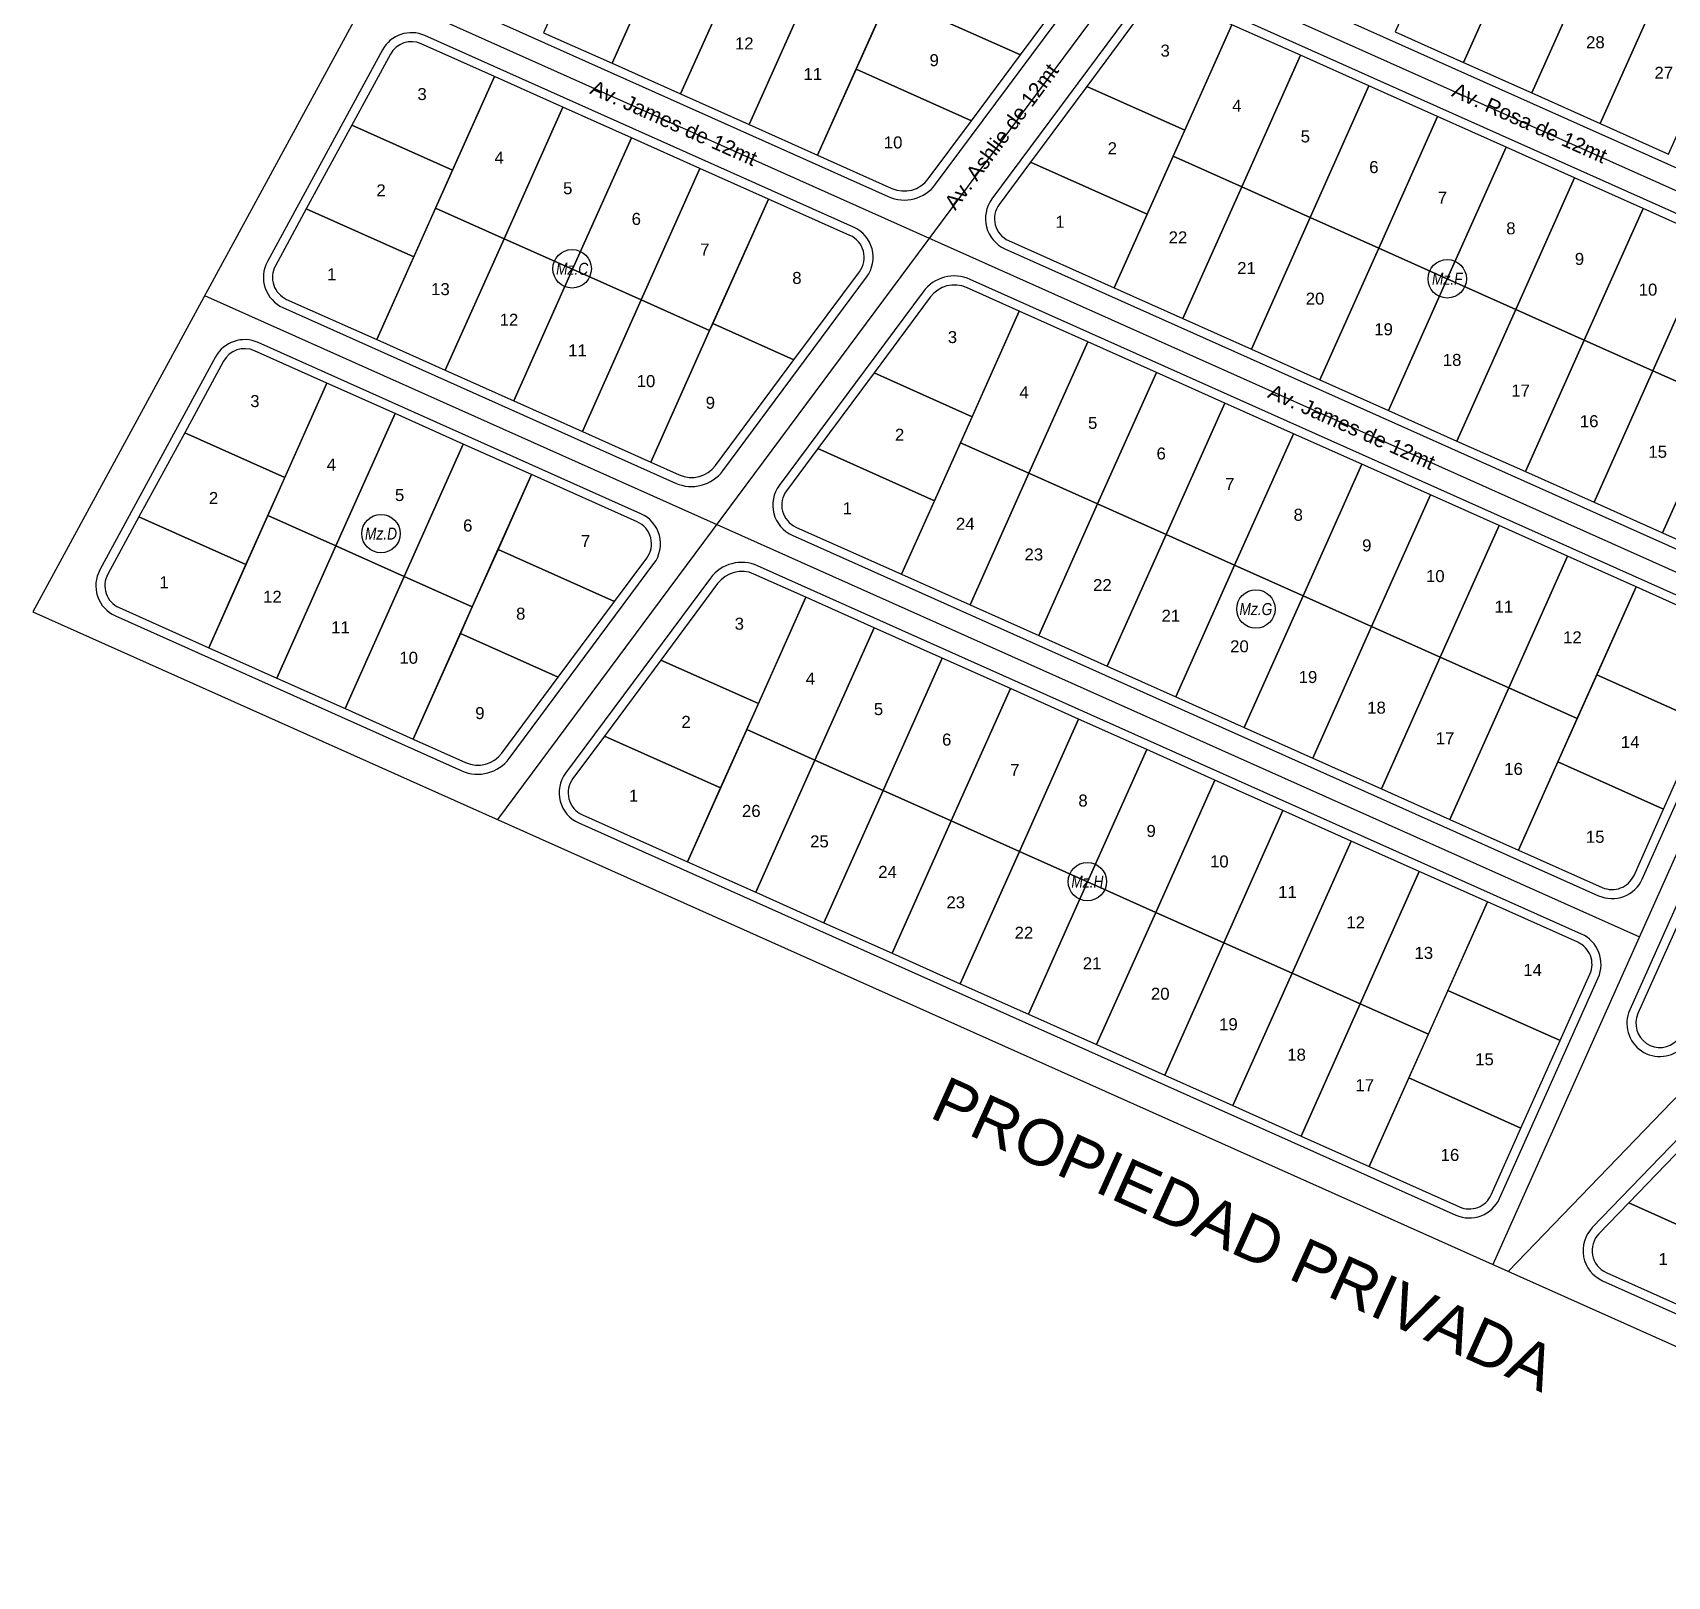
# Model space of a CAD drawing. Header units: millimetres. Extents: x 582359 to 582847, y 8181916 to 8182320.
# Drawn here: x 582358.9 to 582631.1, y 8181916.5 to 8182173.5 of the extents above; entities that cross this region are included whole.
import ezdxf
from ezdxf.enums import TextEntityAlignment as Align

# ---------------------------------------------------------------- set-up
doc = ezdxf.new("R2010")
doc.units = ezdxf.units.MM
for name, color, linetype in [('0 EJES DE CALLES', 153, 'Continuous'), ('Lote B 10', 40, 'Continuous'), ('Lote B 11', 40, 'Continuous'), ('Lote B 12', 40, 'Continuous'), ('Lote B 13', 40, 'Continuous'), ('Lote B 14', 40, 'Continuous'), ('Lote B 8', 40, 'Continuous'), ('Lote B 9', 40, 'Continuous'), ('Lote C 1', 40, 'Continuous'), ('Lote C 10', 40, 'Continuous'), ('Lote C 11', 40, 'Continuous'), ('Lote C 12', 40, 'Continuous'), ('Lote C 13', 40, 'Continuous'), ('Lote C 2', 40, 'Continuous'), ('Lote C 3', 40, 'Continuous'), ('Lote C 4', 40, 'Continuous'), ('Lote C 5', 40, 'Continuous'), ('Lote C 6', 40, 'Continuous'), ('Lote C 7', 40, 'Continuous'), ('Lote C 8', 40, 'Continuous'), ('Lote C 9', 40, 'Continuous'), ('Lote D 1', 40, 'Continuous'), ('Lote D 10', 40, 'Continuous'), ('Lote D 11', 40, 'Continuous'), ('Lote D 12', 40, 'Continuous'), ('Lote D 2', 40, 'Continuous'), ('Lote D 3', 40, 'Continuous'), ('Lote D 4', 40, 'Continuous'), ('Lote D 5', 40, 'Continuous'), ('Lote D 6', 40, 'Continuous'), ('Lote D 7', 40, 'Continuous'), ('Lote D 8', 40, 'Continuous'), ('Lote D 9', 40, 'Continuous'), ('Lote E 27', 40, 'Continuous'), ('Lote E 28', 40, 'Continuous'), ('Lote E 29', 40, 'Continuous'), ('Lote E 30', 40, 'Continuous'), ('Lote F 1', 40, 'Continuous'), ('Lote F 10', 40, 'Continuous'), ('Lote F 11', 40, 'Continuous'), ('Lote F 14', 40, 'Continuous'), ('Lote F 15', 40, 'Continuous'), ('Lote F 16', 40, 'Continuous'), ('Lote F 17', 40, 'Continuous'), ('Lote F 18', 40, 'Continuous'), ('Lote F 19', 40, 'Continuous'), ('Lote F 2', 40, 'Continuous'), ('Lote F 20', 40, 'Continuous'), ('Lote F 21', 40, 'Continuous'), ('Lote F 22', 40, 'Continuous'), ('Lote F 3', 40, 'Continuous'), ('Lote F 4', 40, 'Continuous'), ('Lote F 5', 40, 'Continuous'), ('Lote F 6', 40, 'Continuous'), ('Lote F 7', 40, 'Continuous'), ('Lote F 8', 40, 'Continuous'), ('Lote F 9', 40, 'Continuous'), ('Lote G 1', 40, 'Continuous'), ('Lote G 10', 40, 'Continuous'), ('Lote G 11', 40, 'Continuous'), ('Lote G 12', 40, 'Continuous'), ('Lote G 13', 40, 'Continuous'), ('Lote G 14', 40, 'Continuous'), ('Lote G 15', 40, 'Continuous'), ('Lote G 16', 40, 'Continuous'), ('Lote G 17', 40, 'Continuous'), ('Lote G 18', 40, 'Continuous'), ('Lote G 19', 40, 'Continuous'), ('Lote G 2', 40, 'Continuous'), ('Lote G 20', 40, 'Continuous'), ('Lote G 21', 40, 'Continuous'), ('Lote G 22', 40, 'Continuous'), ('Lote G 23', 40, 'Continuous'), ('Lote G 24', 40, 'Continuous'), ('Lote G 3', 40, 'Continuous'), ('Lote G 4', 40, 'Continuous'), ('Lote G 5', 40, 'Continuous'), ('Lote G 6', 40, 'Continuous'), ('Lote G 7', 40, 'Continuous'), ('Lote G 8', 40, 'Continuous'), ('Lote G 9', 40, 'Continuous'), ('Lote H 1', 40, 'Continuous'), ('Lote H 10', 40, 'Continuous'), ('Lote H 11', 40, 'Continuous'), ('Lote H 12', 40, 'Continuous'), ('Lote H 13', 40, 'Continuous'), ('Lote H 14', 40, 'Continuous'), ('Lote H 15', 40, 'Continuous'), ('Lote H 16', 40, 'Continuous'), ('Lote H 17', 40, 'Continuous'), ('Lote H 18', 40, 'Continuous'), ('Lote H 19', 40, 'Continuous'), ('Lote H 2', 40, 'Continuous'), ('Lote H 20', 40, 'Continuous'), ('Lote H 21', 40, 'Continuous'), ('Lote H 22', 40, 'Continuous'), ('Lote H 23', 40, 'Continuous'), ('Lote H 24', 40, 'Continuous'), ('Lote H 25', 40, 'Continuous'), ('Lote H 26', 40, 'Continuous'), ('Lote H 3', 40, 'Continuous'), ('Lote H 4', 40, 'Continuous'), ('Lote H 5', 40, 'Continuous'), ('Lote H 6', 40, 'Continuous'), ('Lote H 7', 40, 'Continuous'), ('Lote H 8', 40, 'Continuous'), ('Lote H 9', 40, 'Continuous'), ('Lote K 1', 40, 'Continuous'), ('Lote K 2', 40, 'Continuous'), ('Lote N 1', 40, 'Continuous'), ('Mz.B', 131, 'Continuous'), ('Mz.C', 131, 'Continuous'), ('Mz.D', 131, 'Continuous'), ('Mz.E', 131, 'Continuous'), ('Mz.F', 131, 'Continuous'), ('Mz.G', 131, 'Continuous'), ('Mz.H', 131, 'Continuous'), ('Mz.K', 131, 'Continuous'), ('Mz.N', 131, 'Continuous')]:
    doc.layers.add(name, color=color, linetype=linetype)
doc.layers.add('colindantes', color=80, linetype='Continuous', lineweight=30)
doc.styles.add('ARIAL', font='arial.ttf')
doc.styles.add('Manzanos', font='ARIALNBI.TTF')
doc.styles.add('Tabla', font='arial.ttf')

msp = doc.modelspace()

# ---------------------------------------------------------------- linework, layer by layer
for centre in [(582448.74, 8182134.21, 4250.83), (582594.46, 8182132.54, 4250.83), (582416.91, 8182090.11, 4250.83), (582562.6, 8182077.55, 4250.83), (582534.54, 8182032.16, 4250.83)]:
    msp.add_circle(centre, 3.2)
at = {"layer": '0 EJES DE CALLES', "elevation": 4250.83}
msp.add_lwpolyline([(582669.63, 8182217.28), (582561.44, 8182286.63), (582491.08, 8182320.3), (582358.91, 8182077.09), (582718.18, 8181916.48), (582781.73, 8182025.22), (582829.7, 8182095.17)], close=True, dxfattribs=at)
for points in [[(582579.13, 8182234.85), (582436.31, 8182042.49)], [(582443.09, 8182231.98), (582810.79, 8182067.6)], [(582415.31, 8182180.87), (582650.13, 8182075.89)], [(582771.12, 8182139.86), (582604.63, 8181967.24)], [(582387.53, 8182129.75), (582626.46, 8182022.94)], [(582673.8, 8182128.84), (582602.07, 8181968.38)]]:
    msp.add_lwpolyline(points, dxfattribs=at)
at = {"layer": 'Lote B 10', "elevation": 4250.83}
msp.add_lwpolyline([(582515.24, 8182158.87), (582496.04, 8182167.46), (582489.62, 8182153.12), (582501.99, 8182147.59, 0.351647), (582508.05, 8182149.18)], format="xyb", close=True, dxfattribs=at)
at = {"layer": 'Lote B 11', "elevation": 4250.83}
msp.add_lwpolyline([(582499.42, 8182175.03), (582488.01, 8182180.13), (582478.21, 8182158.22), (582489.62, 8182153.12)], close=True, dxfattribs=at)
at = {"layer": 'Lote B 12', "elevation": 4250.83}
msp.add_lwpolyline([(582488.01, 8182180.13), (582476.6, 8182185.23), (582466.8, 8182163.32), (582478.21, 8182158.22)], close=True, dxfattribs=at)
at = {"layer": 'Lote B 13', "elevation": 4250.83}
msp.add_lwpolyline([(582476.6, 8182185.23), (582465.19, 8182190.34), (582455.39, 8182168.43), (582466.8, 8182163.32)], close=True, dxfattribs=at)
at = {"layer": 'Lote B 14', "elevation": 4250.83}
msp.add_lwpolyline([(582465.19, 8182190.34), (582453.77, 8182195.44), (582443.98, 8182173.53), (582455.39, 8182168.43)], close=True, dxfattribs=at)
at = {"layer": 'Lote B 8', "elevation": 4250.83}
msp.add_lwpolyline([(582531.99, 8182181.43, 0.479676), (582530.41, 8182187.47), (582509.21, 8182196.94), (582501.47, 8182179.62), (582523.38, 8182169.83)], format="xyb", close=True, dxfattribs=at)
at = {"layer": 'Lote B 9', "elevation": 4250.83}
msp.add_lwpolyline([(582523.38, 8182169.83), (582501.47, 8182179.62), (582496.04, 8182167.46), (582515.24, 8182158.87)], close=True, dxfattribs=at)
at = {"layer": 'Lote C 1', "elevation": 4250.83}
msp.add_lwpolyline([(582422.36, 8182136.18), (582404.47, 8182144.17), (582399.32, 8182134.68, 0.437071), (582401.2, 8182129.12), (582416.2, 8182122.41)], format="xyb", close=True, dxfattribs=at)
at = {"layer": 'Lote C 10', "elevation": 4250.83}
msp.add_lwpolyline([(582471.64, 8182123.92), (582460.23, 8182129.02), (582450.44, 8182107.11), (582461.85, 8182102.01)], close=True, dxfattribs=at)
at = {"layer": 'Lote C 11', "elevation": 4250.83}
msp.add_lwpolyline([(582460.23, 8182129.02), (582448.82, 8182134.12), (582439.03, 8182112.21), (582450.44, 8182107.11)], close=True, dxfattribs=at)
at = {"layer": 'Lote C 12', "elevation": 4250.83}
msp.add_lwpolyline([(582448.82, 8182134.12), (582437.41, 8182139.22), (582427.61, 8182117.31), (582439.03, 8182112.21)], close=True, dxfattribs=at)
at = {"layer": 'Lote C 13', "elevation": 4250.83}
msp.add_lwpolyline([(582437.41, 8182139.22), (582426, 8182144.32), (582416.2, 8182122.41), (582427.61, 8182117.31)], close=True, dxfattribs=at)
at = {"layer": 'Lote C 2', "elevation": 4250.83}
msp.add_lwpolyline([(582428.81, 8182150.61), (582412.05, 8182158.11), (582404.47, 8182144.17), (582422.36, 8182136.18)], close=True, dxfattribs=at)
at = {"layer": 'Lote C 3', "elevation": 4250.83}
msp.add_lwpolyline([(582435.79, 8182166.23), (582423.62, 8182171.68, 0.391728), (582418.47, 8182169.93), (582412.05, 8182158.11), (582428.81, 8182150.61)], format="xyb", close=True, dxfattribs=at)
at = {"layer": 'Lote C 4', "elevation": 4250.83}
msp.add_lwpolyline([(582447.2, 8182161.13), (582435.79, 8182166.23), (582426, 8182144.32), (582437.41, 8182139.22)], close=True, dxfattribs=at)
at = {"layer": 'Lote C 5', "elevation": 4250.83}
msp.add_lwpolyline([(582458.62, 8182156.03), (582447.2, 8182161.13), (582437.41, 8182139.22), (582448.82, 8182134.12)], close=True, dxfattribs=at)
at = {"layer": 'Lote C 6', "elevation": 4250.83}
msp.add_lwpolyline([(582470.03, 8182150.93), (582458.62, 8182156.03), (582448.82, 8182134.12), (582460.23, 8182129.02)], close=True, dxfattribs=at)
at = {"layer": 'Lote C 7', "elevation": 4250.83}
msp.add_lwpolyline([(582481.44, 8182145.83), (582470.03, 8182150.93), (582460.23, 8182129.02), (582471.64, 8182123.92)], close=True, dxfattribs=at)
at = {"layer": 'Lote C 8', "elevation": 4250.83}
msp.add_lwpolyline([(582496.58, 8182133.73, 0.479676), (582495, 8182139.77), (582481.44, 8182145.83), (582472.16, 8182125.08), (582485.67, 8182119.04)], format="xyb", close=True, dxfattribs=at)
at = {"layer": 'Lote C 9', "elevation": 4250.83}
msp.add_lwpolyline([(582485.67, 8182119.04), (582472.16, 8182125.08), (582471.64, 8182123.92), (582461.85, 8182102.01), (582466.58, 8182099.89, 0.351647), (582472.63, 8182101.48)], format="xyb", close=True, dxfattribs=at)
at = {"layer": 'Lote D 1', "elevation": 4250.83}
msp.add_lwpolyline([(582394.4, 8182084.94), (582376.61, 8182092.89), (582371.41, 8182083.34, 0.437067), (582373.3, 8182077.78), (582388.22, 8182071.11)], format="xyb", close=True, dxfattribs=at)
at = {"layer": 'Lote D 10', "elevation": 4250.83}
msp.add_lwpolyline([(582432.12, 8182077.91), (582420.76, 8182082.99), (582410.92, 8182060.96), (582422.27, 8182055.89)], close=True, dxfattribs=at)
at = {"layer": 'Lote D 11', "elevation": 4250.83}
msp.add_lwpolyline([(582420.76, 8182082.99), (582409.41, 8182088.06), (582399.57, 8182066.03), (582410.92, 8182060.96)], close=True, dxfattribs=at)
at = {"layer": 'Lote D 12', "elevation": 4250.83}
msp.add_lwpolyline([(582409.41, 8182088.06), (582398.06, 8182093.14), (582388.22, 8182071.11), (582399.57, 8182066.03)], close=True, dxfattribs=at)
at = {"layer": 'Lote D 2', "elevation": 4250.83}
msp.add_lwpolyline([(582400.89, 8182099.45), (582384.22, 8182106.9), (582376.61, 8182092.89), (582394.4, 8182084.94)], close=True, dxfattribs=at)
at = {"layer": 'Lote D 3', "elevation": 4250.83}
msp.add_lwpolyline([(582407.91, 8182115.17), (582395.84, 8182120.56, 0.391728), (582390.7, 8182118.82), (582384.22, 8182106.9), (582400.89, 8182099.45)], format="xyb", close=True, dxfattribs=at)
at = {"layer": 'Lote D 4', "elevation": 4250.83}
msp.add_lwpolyline([(582419.26, 8182110.09), (582407.91, 8182115.17), (582398.06, 8182093.14), (582409.41, 8182088.06)], close=True, dxfattribs=at)
at = {"layer": 'Lote D 5', "elevation": 4250.83}
msp.add_lwpolyline([(582430.61, 8182105.02), (582419.26, 8182110.09), (582409.41, 8182088.06), (582420.76, 8182082.99)], close=True, dxfattribs=at)
at = {"layer": 'Lote D 6', "elevation": 4250.83}
msp.add_lwpolyline([(582441.96, 8182099.94), (582430.61, 8182105.02), (582420.76, 8182082.99), (582432.12, 8182077.91)], close=True, dxfattribs=at)
at = {"layer": 'Lote D 7', "elevation": 4250.83}
msp.add_lwpolyline([(582459.58, 8182092.07), (582441.96, 8182099.94), (582436.4, 8182087.49), (582455.81, 8182078.81), (582461.16, 8182086.03, 0.479676)], format="xyb", close=True, dxfattribs=at)
at = {"layer": 'Lote D 8', "elevation": 4250.83}
msp.add_lwpolyline([(582455.81, 8182078.81), (582436.4, 8182087.49), (582432.12, 8182077.91), (582430.14, 8182073.49), (582446.44, 8182066.2)], close=True, dxfattribs=at)
at = {"layer": 'Lote D 9', "elevation": 4250.83}
msp.add_lwpolyline([(582446.44, 8182066.2), (582430.14, 8182073.49), (582422.27, 8182055.89), (582431, 8182051.98, 0.351647), (582437.06, 8182053.56)], format="xyb", close=True, dxfattribs=at)
at = {"layer": 'Lote E 27', "elevation": 4250.83}
msp.add_lwpolyline([(582641.11, 8182175.3), (582629.73, 8182180.39), (582619.91, 8182158.41), (582631.28, 8182153.32)], close=True, dxfattribs=at)
at = {"layer": 'Lote E 28', "elevation": 4250.83}
msp.add_lwpolyline([(582629.73, 8182180.39), (582618.35, 8182185.47), (582608.53, 8182163.5), (582619.91, 8182158.41)], close=True, dxfattribs=at)
at = {"layer": 'Lote E 29', "elevation": 4250.83}
msp.add_lwpolyline([(582618.35, 8182185.47), (582606.98, 8182190.56), (582597.15, 8182168.58), (582608.53, 8182163.5)], close=True, dxfattribs=at)
at = {"layer": 'Lote E 30', "elevation": 4250.83}
msp.add_lwpolyline([(582606.98, 8182190.56), (582595.6, 8182195.64), (582585.77, 8182173.67), (582597.15, 8182168.58)], close=True, dxfattribs=at)
at = {"layer": 'Lote F 1', "elevation": 4250.83}
msp.add_lwpolyline([(582525.07, 8182151.98), (582519.85, 8182144.94, 0.479676), (582521.43, 8182138.9), (582539.02, 8182131.04), (582544.5, 8182143.29)], format="xyb", close=True, dxfattribs=at)
at = {"layer": 'Lote F 10', "elevation": 4250.83}
msp.add_lwpolyline([(582617.28, 8182122.34), (582628.7, 8182117.24), (582638.49, 8182139.15), (582627.08, 8182144.25)], close=True, dxfattribs=at)
at = {"layer": 'Lote F 11', "elevation": 4250.83}
msp.add_lwpolyline([(582628.7, 8182117.24), (582640.11, 8182112.14), (582649.9, 8182134.05), (582638.49, 8182139.15)], close=True, dxfattribs=at)
at = {"layer": 'Lote F 14', "elevation": 4250.83}
msp.add_lwpolyline([(582654.16, 8182097.16), (582636.87, 8182104.89), (582630.31, 8182090.23), (582643.95, 8182084.13, 0.414214), (582649.24, 8182086.15)], format="xyb", close=True, dxfattribs=at)
at = {"layer": 'Lote F 15', "elevation": 4250.83}
msp.add_lwpolyline([(582640.11, 8182112.14), (582628.7, 8182117.24), (582618.9, 8182095.33), (582630.31, 8182090.23)], close=True, dxfattribs=at)
at = {"layer": 'Lote F 16', "elevation": 4250.83}
msp.add_lwpolyline([(582628.7, 8182117.24), (582617.28, 8182122.34), (582607.49, 8182100.43), (582618.9, 8182095.33)], close=True, dxfattribs=at)
at = {"layer": 'Lote F 17', "elevation": 4250.83}
msp.add_lwpolyline([(582617.28, 8182122.34), (582605.87, 8182127.44), (582596.08, 8182105.53), (582607.49, 8182100.43)], close=True, dxfattribs=at)
at = {"layer": 'Lote F 18', "elevation": 4250.83}
msp.add_lwpolyline([(582605.87, 8182127.44), (582594.46, 8182132.54), (582584.67, 8182110.63), (582596.08, 8182105.53)], close=True, dxfattribs=at)
at = {"layer": 'Lote F 19', "elevation": 4250.83}
msp.add_lwpolyline([(582594.46, 8182132.54), (582583.05, 8182137.64), (582573.25, 8182115.73), (582584.67, 8182110.63)], close=True, dxfattribs=at)
at = {"layer": 'Lote F 2', "elevation": 4250.83}
msp.add_lwpolyline([(582544.5, 8182143.29), (582550.75, 8182157.28), (582534.43, 8182164.58), (582525.07, 8182151.98)], close=True, dxfattribs=at)
at = {"layer": 'Lote F 20', "elevation": 4250.83}
msp.add_lwpolyline([(582583.05, 8182137.64), (582571.64, 8182142.75), (582561.84, 8182120.84), (582573.25, 8182115.73)], close=True, dxfattribs=at)
at = {"layer": 'Lote F 21', "elevation": 4250.83}
msp.add_lwpolyline([(582571.64, 8182142.75), (582560.23, 8182147.85), (582550.43, 8182125.94), (582561.84, 8182120.84)], close=True, dxfattribs=at)
at = {"layer": 'Lote F 22', "elevation": 4250.83}
msp.add_lwpolyline([(582560.23, 8182147.85), (582548.82, 8182152.95), (582539.02, 8182131.04), (582550.43, 8182125.94)], close=True, dxfattribs=at)
at = {"layer": 'Lote F 3', "elevation": 4250.83}
msp.add_lwpolyline([(582558.61, 8182174.86), (582549.85, 8182178.78, 0.351649), (582543.79, 8182177.19), (582534.43, 8182164.58), (582550.75, 8182157.28)], format="xyb", close=True, dxfattribs=at)
at = {"layer": 'Lote F 4', "elevation": 4250.83}
msp.add_lwpolyline([(582560.23, 8182147.85), (582570.02, 8182169.76), (582558.61, 8182174.86), (582548.82, 8182152.95)], close=True, dxfattribs=at)
at = {"layer": 'Lote F 5', "elevation": 4250.83}
msp.add_lwpolyline([(582560.23, 8182147.85), (582571.64, 8182142.75), (582581.43, 8182164.66), (582570.02, 8182169.76)], close=True, dxfattribs=at)
at = {"layer": 'Lote F 6', "elevation": 4250.83}
msp.add_lwpolyline([(582571.64, 8182142.75), (582583.05, 8182137.64), (582592.85, 8182159.55), (582581.43, 8182164.66)], close=True, dxfattribs=at)
at = {"layer": 'Lote F 7', "elevation": 4250.83}
msp.add_lwpolyline([(582583.05, 8182137.64), (582594.46, 8182132.54), (582604.26, 8182154.45), (582592.85, 8182159.55)], close=True, dxfattribs=at)
at = {"layer": 'Lote F 8', "elevation": 4250.83}
msp.add_lwpolyline([(582594.46, 8182132.54), (582605.87, 8182127.44), (582615.67, 8182149.35), (582604.26, 8182154.45)], close=True, dxfattribs=at)
at = {"layer": 'Lote F 9', "elevation": 4250.83}
msp.add_lwpolyline([(582605.87, 8182127.44), (582617.28, 8182122.34), (582627.08, 8182144.25), (582615.67, 8182149.35)], close=True, dxfattribs=at)
at = {"layer": 'Lote G 1', "elevation": 4250.83}
msp.add_lwpolyline([(582489.66, 8182104.28), (582484.43, 8182097.24, 0.479676), (582486.01, 8182091.2), (582503.61, 8182083.34), (582509.09, 8182095.59)], format="xyb", close=True, dxfattribs=at)
at = {"layer": 'Lote G 10', "elevation": 4250.83}
msp.add_lwpolyline([(582581.87, 8182074.64), (582593.28, 8182069.54), (582603.08, 8182091.45), (582591.67, 8182096.55)], close=True, dxfattribs=at)
at = {"layer": 'Lote G 11', "elevation": 4250.83}
msp.add_lwpolyline([(582593.28, 8182069.54), (582604.69, 8182064.44), (582614.49, 8182086.35), (582603.08, 8182091.45)], close=True, dxfattribs=at)
at = {"layer": 'Lote G 12', "elevation": 4250.83}
msp.add_lwpolyline([(582604.69, 8182064.44), (582616.11, 8182059.33), (582625.9, 8182081.24), (582614.49, 8182086.35)], close=True, dxfattribs=at)
at = {"layer": 'Lote G 13', "elevation": 4250.83}
msp.add_lwpolyline([(582641.89, 8182069.72, 0.414214), (582639.87, 8182075), (582625.9, 8182081.24), (582619.35, 8182066.58), (582636.97, 8182058.7)], format="xyb", close=True, dxfattribs=at)
at = {"layer": 'Lote G 14', "elevation": 4250.83}
msp.add_lwpolyline([(582630.49, 8182044.21), (582636.97, 8182058.7), (582619.35, 8182066.58), (582612.87, 8182052.09)], close=True, dxfattribs=at)
at = {"layer": 'Lote G 15', "elevation": 4250.83}
msp.add_lwpolyline([(582630.49, 8182044.21), (582612.87, 8182052.09), (582606.31, 8182037.42), (582620.28, 8182031.18, 0.414214), (582625.56, 8182033.2)], format="xyb", close=True, dxfattribs=at)
at = {"layer": 'Lote G 16', "elevation": 4250.83}
msp.add_lwpolyline([(582616.11, 8182059.33), (582604.69, 8182064.44), (582594.9, 8182042.53), (582606.31, 8182037.42)], close=True, dxfattribs=at)
at = {"layer": 'Lote G 17', "elevation": 4250.83}
msp.add_lwpolyline([(582604.69, 8182064.44), (582593.28, 8182069.54), (582583.49, 8182047.63), (582594.9, 8182042.53)], close=True, dxfattribs=at)
at = {"layer": 'Lote G 18', "elevation": 4250.83}
msp.add_lwpolyline([(582593.28, 8182069.54), (582581.87, 8182074.64), (582572.08, 8182052.73), (582583.49, 8182047.63)], close=True, dxfattribs=at)
at = {"layer": 'Lote G 19', "elevation": 4250.83}
msp.add_lwpolyline([(582581.87, 8182074.64), (582570.46, 8182079.74), (582560.66, 8182057.83), (582572.08, 8182052.73)], close=True, dxfattribs=at)
at = {"layer": 'Lote G 2', "elevation": 4250.83}
msp.add_lwpolyline([(582509.09, 8182095.59), (582515.34, 8182109.58), (582499.01, 8182116.88), (582489.66, 8182104.28)], close=True, dxfattribs=at)
at = {"layer": 'Lote G 20', "elevation": 4250.83}
msp.add_lwpolyline([(582570.46, 8182079.74), (582559.05, 8182084.84), (582549.25, 8182062.93), (582560.66, 8182057.83)], close=True, dxfattribs=at)
at = {"layer": 'Lote G 21', "elevation": 4250.83}
msp.add_lwpolyline([(582559.05, 8182084.84), (582547.64, 8182089.94), (582537.84, 8182068.03), (582549.25, 8182062.93)], close=True, dxfattribs=at)
at = {"layer": 'Lote G 22', "elevation": 4250.83}
msp.add_lwpolyline([(582547.64, 8182089.94), (582536.22, 8182095.05), (582526.43, 8182073.14), (582537.84, 8182068.03)], close=True, dxfattribs=at)
at = {"layer": 'Lote G 23', "elevation": 4250.83}
msp.add_lwpolyline([(582536.22, 8182095.05), (582524.81, 8182100.15), (582515.02, 8182078.24), (582526.43, 8182073.14)], close=True, dxfattribs=at)
at = {"layer": 'Lote G 24', "elevation": 4250.83}
msp.add_lwpolyline([(582524.81, 8182100.15), (582513.4, 8182105.25), (582503.61, 8182083.34), (582515.02, 8182078.24)], close=True, dxfattribs=at)
at = {"layer": 'Lote G 3', "elevation": 4250.83}
msp.add_lwpolyline([(582523.2, 8182127.16), (582514.43, 8182131.08, 0.351649), (582508.38, 8182129.49), (582499.01, 8182116.88), (582515.34, 8182109.58)], format="xyb", close=True, dxfattribs=at)
at = {"layer": 'Lote G 4', "elevation": 4250.83}
msp.add_lwpolyline([(582524.81, 8182100.15), (582534.61, 8182122.06), (582523.2, 8182127.16), (582513.4, 8182105.25)], close=True, dxfattribs=at)
at = {"layer": 'Lote G 5', "elevation": 4250.83}
msp.add_lwpolyline([(582524.81, 8182100.15), (582536.22, 8182095.05), (582546.02, 8182116.96), (582534.61, 8182122.06)], close=True, dxfattribs=at)
at = {"layer": 'Lote G 6', "elevation": 4250.83}
msp.add_lwpolyline([(582536.22, 8182095.05), (582547.64, 8182089.94), (582557.43, 8182111.85), (582546.02, 8182116.96)], close=True, dxfattribs=at)
at = {"layer": 'Lote G 7', "elevation": 4250.83}
msp.add_lwpolyline([(582547.64, 8182089.94), (582559.05, 8182084.84), (582568.84, 8182106.75), (582557.43, 8182111.85)], close=True, dxfattribs=at)
at = {"layer": 'Lote G 8', "elevation": 4250.83}
msp.add_lwpolyline([(582559.05, 8182084.84), (582570.46, 8182079.74), (582580.25, 8182101.65), (582568.84, 8182106.75)], close=True, dxfattribs=at)
at = {"layer": 'Lote G 9', "elevation": 4250.83}
msp.add_lwpolyline([(582570.46, 8182079.74), (582581.87, 8182074.64), (582591.67, 8182096.55), (582580.25, 8182101.65)], close=True, dxfattribs=at)
at = {"layer": 'Lote H 1', "elevation": 4250.83}
msp.add_lwpolyline([(582473.46, 8182047.75), (582454.11, 8182056.4), (582448.86, 8182049.33, 0.479676), (582450.44, 8182043.29), (582467.97, 8182035.45)], format="xyb", close=True, dxfattribs=at)
at = {"layer": 'Lote H 10', "elevation": 4250.83}
msp.add_lwpolyline([(582545.92, 8182027.04), (582557.27, 8182021.96), (582567.11, 8182043.99), (582555.76, 8182049.07)], close=True, dxfattribs=at)
at = {"layer": 'Lote H 11', "elevation": 4250.83}
msp.add_lwpolyline([(582557.27, 8182021.96), (582568.62, 8182016.89), (582578.46, 8182038.92), (582567.11, 8182043.99)], close=True, dxfattribs=at)
at = {"layer": 'Lote H 12', "elevation": 4250.83}
msp.add_lwpolyline([(582568.62, 8182016.89), (582579.97, 8182011.82), (582589.81, 8182033.85), (582578.46, 8182038.92)], close=True, dxfattribs=at)
at = {"layer": 'Lote H 13', "elevation": 4250.83}
msp.add_lwpolyline([(582579.97, 8182011.82), (582591.32, 8182006.74), (582601.16, 8182028.77), (582589.81, 8182033.85)], close=True, dxfattribs=at)
at = {"layer": 'Lote H 14', "elevation": 4250.83}
msp.add_lwpolyline([(582616.2, 8182022.05), (582601.16, 8182028.77), (582594.57, 8182014.03), (582613.26, 8182005.68), (582618.22, 8182016.77, 0.414216)], format="xyb", close=True, dxfattribs=at)
at = {"layer": 'Lote H 15', "elevation": 4250.83}
msp.add_lwpolyline([(582606.74, 8181991.1), (582613.26, 8182005.68), (582594.57, 8182014.03), (582588.06, 8181999.46)], close=True, dxfattribs=at)
at = {"layer": 'Lote H 16', "elevation": 4250.83}
msp.add_lwpolyline([(582606.74, 8181991.1), (582588.06, 8181999.46), (582581.47, 8181984.71), (582596.5, 8181977.99, 0.414216), (582601.79, 8181980.01)], format="xyb", close=True, dxfattribs=at)
at = {"layer": 'Lote H 17', "elevation": 4250.83}
msp.add_lwpolyline([(582591.32, 8182006.74), (582579.97, 8182011.82), (582570.12, 8181989.79), (582581.47, 8181984.71)], close=True, dxfattribs=at)
at = {"layer": 'Lote H 18', "elevation": 4250.83}
msp.add_lwpolyline([(582579.97, 8182011.82), (582568.62, 8182016.89), (582558.77, 8181994.86), (582570.12, 8181989.79)], close=True, dxfattribs=at)
at = {"layer": 'Lote H 19', "elevation": 4250.83}
msp.add_lwpolyline([(582568.62, 8182016.89), (582557.27, 8182021.96), (582547.42, 8181999.94), (582558.77, 8181994.86)], close=True, dxfattribs=at)
at = {"layer": 'Lote H 2', "elevation": 4250.83}
msp.add_lwpolyline([(582473.46, 8182047.75), (582479.75, 8182061.81), (582463.51, 8182069.06), (582454.11, 8182056.4)], close=True, dxfattribs=at)
at = {"layer": 'Lote H 20', "elevation": 4250.83}
msp.add_lwpolyline([(582557.27, 8182021.96), (582545.92, 8182027.04), (582536.07, 8182005.01), (582547.42, 8181999.94)], close=True, dxfattribs=at)
at = {"layer": 'Lote H 21', "elevation": 4250.83}
msp.add_lwpolyline([(582545.92, 8182027.04), (582534.57, 8182032.11), (582524.72, 8182010.08), (582536.07, 8182005.01)], close=True, dxfattribs=at)
at = {"layer": 'Lote H 22', "elevation": 4250.83}
msp.add_lwpolyline([(582534.57, 8182032.11), (582523.22, 8182037.19), (582513.37, 8182015.16), (582524.72, 8182010.08)], close=True, dxfattribs=at)
at = {"layer": 'Lote H 23', "elevation": 4250.83}
msp.add_lwpolyline([(582523.22, 8182037.19), (582511.87, 8182042.26), (582502.02, 8182020.23), (582513.37, 8182015.16)], close=True, dxfattribs=at)
at = {"layer": 'Lote H 24', "elevation": 4250.83}
msp.add_lwpolyline([(582511.87, 8182042.26), (582500.52, 8182047.34), (582490.67, 8182025.31), (582502.02, 8182020.23)], close=True, dxfattribs=at)
at = {"layer": 'Lote H 25', "elevation": 4250.83}
msp.add_lwpolyline([(582500.52, 8182047.34), (582489.17, 8182052.41), (582479.32, 8182030.38), (582490.67, 8182025.31)], close=True, dxfattribs=at)
at = {"layer": 'Lote H 26', "elevation": 4250.83}
msp.add_lwpolyline([(582489.17, 8182052.41), (582477.82, 8182057.48), (582467.97, 8182035.45), (582479.32, 8182030.38)], close=True, dxfattribs=at)
at = {"layer": 'Lote H 3', "elevation": 4250.83}
msp.add_lwpolyline([(582487.66, 8182079.51), (582479.02, 8182083.38, 0.351647), (582472.96, 8182081.79), (582463.51, 8182069.06), (582479.75, 8182061.81)], format="xyb", close=True, dxfattribs=at)
at = {"layer": 'Lote H 4', "elevation": 4250.83}
msp.add_lwpolyline([(582489.17, 8182052.41), (582499.01, 8182074.44), (582487.66, 8182079.51), (582477.82, 8182057.48)], close=True, dxfattribs=at)
at = {"layer": 'Lote H 5', "elevation": 4250.83}
msp.add_lwpolyline([(582489.17, 8182052.41), (582500.52, 8182047.34), (582510.36, 8182069.36), (582499.01, 8182074.44)], close=True, dxfattribs=at)
at = {"layer": 'Lote H 6', "elevation": 4250.83}
msp.add_lwpolyline([(582500.52, 8182047.34), (582511.87, 8182042.26), (582521.71, 8182064.29), (582510.36, 8182069.36)], close=True, dxfattribs=at)
at = {"layer": 'Lote H 7', "elevation": 4250.83}
msp.add_lwpolyline([(582511.87, 8182042.26), (582523.22, 8182037.19), (582533.06, 8182059.22), (582521.71, 8182064.29)], close=True, dxfattribs=at)
at = {"layer": 'Lote H 8', "elevation": 4250.83}
msp.add_lwpolyline([(582523.22, 8182037.19), (582534.57, 8182032.11), (582544.41, 8182054.14), (582533.06, 8182059.22)], close=True, dxfattribs=at)
at = {"layer": 'Lote H 9', "elevation": 4250.83}
msp.add_lwpolyline([(582534.57, 8182032.11), (582545.92, 8182027.04), (582555.76, 8182049.07), (582544.41, 8182054.14)], close=True, dxfattribs=at)
at = {"layer": 'Lote K 1', "elevation": 4250.83}
msp.add_lwpolyline([(582624.68, 8181978.66), (582619.7, 8181973.49, 0.519877), (582620.94, 8181967.07), (582640.91, 8181958.14), (582645.86, 8181969.2)], format="xyb", close=True, dxfattribs=at)
at = {"layer": 'Lote K 2', "elevation": 4250.83}
msp.add_lwpolyline([(582645.86, 8181969.2), (582651.81, 8181982.52), (582635.45, 8181989.83), (582624.68, 8181978.66)], close=True, dxfattribs=at)
at = {"layer": 'Lote N 1', "elevation": 4250.83}
msp.add_lwpolyline([(582650.26, 8182023.91), (582635.34, 8182030.57), (582626.22, 8182010.17, 0.840026), (582632.75, 8182005.76)], format="xyb", close=True, dxfattribs=at)
at = {"layer": 'Mz.B', "elevation": 4250.83}
msp.add_lwpolyline([(582531.02, 8182188.84), (582452.01, 8182224.16, 0.391728), (582444.93, 8182221.76), (582425.78, 8182186.51, 0.437063), (582428.36, 8182178.87), (582501.38, 8182146.22, 0.351647), (582509.25, 8182148.28), (582533.2, 8182180.54, 0.479676)], format="xyb", close=True, dxfattribs=at)
at = {"layer": 'Mz.C', "elevation": 4250.83}
msp.add_lwpolyline([(582495.61, 8182141.14), (582424.23, 8182173.05, 0.391728), (582417.15, 8182170.65), (582398, 8182135.4, 0.437063), (582400.59, 8182127.75), (582465.96, 8182098.52, 0.351647), (582473.84, 8182100.58), (582497.78, 8182132.84, 0.479676)], format="xyb", close=True, dxfattribs=at)
at = {"layer": 'Mz.D', "elevation": 4250.83}
msp.add_lwpolyline([(582462.37, 8182085.14, 0.479676), (582460.2, 8182093.43), (582396.46, 8182121.93, 0.391728), (582389.38, 8182119.54), (582370.1, 8182084.06, 0.437063), (582372.68, 8182076.41), (582430.39, 8182050.61, 0.351647), (582438.26, 8182052.67)], format="xyb", close=True, dxfattribs=at)
at = {"layer": 'Mz.E', "elevation": 4250.83}
msp.add_lwpolyline([(582578.09, 8182225.9), (582554.06, 8182193.54, 0.479676), (582556.23, 8182185.24), (582727.94, 8182108.47, 0.315896), (582735.27, 8182109.89), (582759.33, 8182134.85, 0.448508), (582758.71, 8182143.04), (582734.34, 8182161.63), (582585.96, 8182227.96, 0.351647)], format="xyb", close=True, dxfattribs=at)
at = {"layer": 'Mz.F', "elevation": 4250.83}
msp.add_lwpolyline([(582550.46, 8182180.15, 0.351647), (582542.59, 8182178.09), (582518.64, 8182145.84, 0.479676), (582520.81, 8182137.54), (582643.34, 8182082.76, 0.414214), (582650.61, 8182085.54), (582666.93, 8182122.05, 0.414214), (582664.15, 8182129.32)], format="xyb", close=True, dxfattribs=at)
at = {"layer": 'Mz.G', "elevation": 4250.83}
msp.add_lwpolyline([(582515.04, 8182132.45, 0.351647), (582507.17, 8182130.39), (582483.23, 8182098.13, 0.479676), (582485.4, 8182089.84), (582619.67, 8182029.81, 0.414214), (582626.93, 8182032.59), (582643.26, 8182069.1, 0.414214), (582640.48, 8182076.37)], format="xyb", close=True, dxfattribs=at)
at = {"layer": 'Mz.H', "elevation": 4250.83}
msp.add_lwpolyline([(582479.63, 8182084.75, 0.351647), (582471.76, 8182082.69), (582447.66, 8182050.22, 0.479676), (582449.83, 8182041.92), (582595.89, 8181976.62, 0.414214), (582603.16, 8181979.4), (582619.59, 8182016.15, 0.414214), (582616.81, 8182023.42)], format="xyb", close=True, dxfattribs=at)
at = {"layer": 'Mz.K', "elevation": 4250.83}
msp.add_lwpolyline([(582737, 8181969.69), (582655.18, 8182006.27, 0.315896), (582647.85, 8182004.84), (582618.62, 8181974.54, 0.519877), (582620.33, 8181965.7), (582712.07, 8181924.68, 0.382792), (582719.07, 8181926.93), (582739.5, 8181961.89, 0.446349)], format="xyb", close=True, dxfattribs=at)
at = {"layer": 'Mz.N', "elevation": 4250.83}
msp.add_lwpolyline([(582719.78, 8182104.45), (582680.59, 8182121.97, 0.414214), (582673.32, 8182119.2), (582624.85, 8182010.78, 0.840026), (582633.83, 8182004.72), (582721.49, 8182095.61, 0.519877)], format="xyb", close=True, dxfattribs=at)

# ---------------------------------------------------------------- texts
for s, style, p in [('12', 'Tabla', (582477.4, 8182171.73, 4250.83)), ('3', 'Tabla', (582547.49, 8182170.54, 4250.83)), ('28', 'Tabla', (582619.13, 8182171.94, 4250.83)), ('9', 'Tabla', (582509.03, 8182168.95, 4250.83)), ('11', 'Tabla', (582488.82, 8182166.63, 4250.83)), ('27', 'Tabla', (582630.51, 8182166.85, 4250.83)), ('3', 'Tabla', (582423.75, 8182163.31, 4250.83)), ('4', 'Tabla', (582559.42, 8182161.35, 4250.83)), ('10', 'Tabla', (582502.19, 8182155.25, 4250.83)), ('2', 'Tabla', (582538.69, 8182154.28, 4250.83)), ('5', 'Tabla', (582570.83, 8182156.25, 4250.83)), ('4', 'Tabla', (582436.6, 8182152.73, 4250.83)), ('6', 'Tabla', (582582.24, 8182151.15, 4250.83)), ('2', 'Tabla', (582416.92, 8182147.27, 4250.83)), ('5', 'Tabla', (582448.01, 8182147.63, 4250.83)), ('7', 'Tabla', (582593.65, 8182146.05, 4250.83)), ('6', 'Tabla', (582459.42, 8182142.52, 4250.83)), ('1', 'Tabla', (582529.97, 8182142.03, 4250.83)), ('8', 'Tabla', (582605.06, 8182140.95, 4250.83)), ('22', 'Tabla', (582549.62, 8182139.44, 4250.83)), ('7', 'Tabla', (582470.84, 8182137.42, 4250.83)), ('9', 'Tabla', (582616.48, 8182135.85, 4250.83)), ('1', 'Tabla', (582408.71, 8182133.31, 4250.83)), ('Mz.C', 'Manzanos', (582448.74, 8182134.21, 4250.83)), ('8', 'Tabla', (582486.17, 8182132.69, 4250.83)), ('21', 'Tabla', (582561.04, 8182134.34, 4250.83)), ('Mz.F', 'Manzanos', (582594.46, 8182132.54, 4250.83)), ('13', 'Tabla', (582426.81, 8182130.82, 4250.83)), ('10', 'Tabla', (582627.89, 8182130.74, 4250.83)), ('20', 'Tabla', (582572.45, 8182129.24, 4250.83)), ('12', 'Tabla', (582438.22, 8182125.72, 4250.83)), ('19', 'Tabla', (582583.86, 8182124.14, 4250.83)), ('3', 'Tabla', (582512.07, 8182122.84, 4250.83)), ('11', 'Tabla', (582449.63, 8182120.61, 4250.83)), ('18', 'Tabla', (582595.27, 8182119.04, 4250.83)), ('10', 'Tabla', (582461.04, 8182115.51, 4250.83)), ('4', 'Tabla', (582524, 8182113.65, 4250.83)), ('17', 'Tabla', (582606.68, 8182113.94, 4250.83)), ('3', 'Tabla', (582395.91, 8182112.18, 4250.83)), ('9', 'Tabla', (582471.76, 8182111.9, 4250.83)), ('5', 'Tabla', (582535.42, 8182108.55, 4250.83)), ('16', 'Tabla', (582618.09, 8182108.83, 4250.83)), ('2', 'Tabla', (582503.27, 8182106.58, 4250.83)), ('6', 'Tabla', (582546.83, 8182103.45, 4250.83)), ('15', 'Tabla', (582629.5, 8182103.73, 4250.83)), ('4', 'Tabla', (582408.66, 8182101.61, 4250.83)), ('7', 'Tabla', (582558.24, 8182098.35, 4250.83)), ('2', 'Tabla', (582389.03, 8182096.04, 4250.83)), ('5', 'Tabla', (582420.01, 8182096.54, 4250.83)), ('1', 'Tabla', (582494.56, 8182094.33, 4250.83)), ('6', 'Tabla', (582431.36, 8182091.47, 4250.83)), ('24', 'Tabla', (582514.21, 8182091.74, 4250.83)), ('8', 'Tabla', (582569.65, 8182093.25, 4250.83)), ('Mz.D', 'Manzanos', (582416.91, 8182090.11, 4250.83)), ('7', 'Tabla', (582450.98, 8182088.87, 4250.83)), ('23', 'Tabla', (582525.62, 8182086.64, 4250.83)), ('9', 'Tabla', (582581.06, 8182088.15, 4250.83)), ('1', 'Tabla', (582380.79, 8182082.01, 4250.83)), ('22', 'Tabla', (582537.03, 8182081.54, 4250.83)), ('10', 'Tabla', (582592.47, 8182083.04, 4250.83)), ('12', 'Tabla', (582398.82, 8182079.59, 4250.83)), ('11', 'Tabla', (582603.89, 8182077.94, 4250.83)), ('8', 'Tabla', (582440.18, 8182076.78, 4250.83)), ('3', 'Tabla', (582476.58, 8182075.11, 4250.83)), ('21', 'Tabla', (582548.44, 8182076.44, 4250.83)), ('Mz.G', 'Manzanos', (582562.6, 8182077.55, 4250.83)), ('11', 'Tabla', (582410.17, 8182074.51, 4250.83)), ('12', 'Tabla', (582615.3, 8182072.84, 4250.83)), ('20', 'Tabla', (582559.86, 8182071.34, 4250.83)), ('10', 'Tabla', (582421.52, 8182069.44, 4250.83)), ('4', 'Tabla', (582488.41, 8182065.96, 4250.83)), ('19', 'Tabla', (582571.27, 8182066.23, 4250.83)), ('9', 'Tabla', (582433.38, 8182060.22, 4250.83)), ('2', 'Tabla', (582467.71, 8182058.76, 4250.83)), ('5', 'Tabla', (582499.76, 8182060.89, 4250.83)), ('18', 'Tabla', (582582.68, 8182061.13, 4250.83)), ('17', 'Tabla', (582594.09, 8182056.03, 4250.83)), ('6', 'Tabla', (582511.11, 8182055.81, 4250.83)), ('14', 'Tabla', (582624.92, 8182055.4, 4250.83)), ('7', 'Tabla', (582522.46, 8182050.74, 4250.83)), ('16', 'Tabla', (582605.5, 8182050.93, 4250.83)), ('1', 'Tabla', (582458.97, 8182046.45, 4250.83)), ('8', 'Tabla', (582533.81, 8182045.66, 4250.83)), ('26', 'Tabla', (582478.57, 8182043.93, 4250.83)), ('9', 'Tabla', (582545.16, 8182040.59, 4250.83)), ('15', 'Tabla', (582619.1, 8182039.62, 4250.83)), ('25', 'Tabla', (582489.92, 8182038.86, 4250.83)), ('10', 'Tabla', (582556.51, 8182035.52, 4250.83)), ('24', 'Tabla', (582501.27, 8182033.78, 4250.83)), ('Mz.H', 'Manzanos', (582534.54, 8182032.16, 4250.83)), ('23', 'Tabla', (582512.62, 8182028.71, 4250.83)), ('11', 'Tabla', (582567.86, 8182030.44, 4250.83)), ('22', 'Tabla', (582523.97, 8182023.64, 4250.83)), ('12', 'Tabla', (582579.21, 8182025.37, 4250.83)), ('21', 'Tabla', (582535.32, 8182018.56, 4250.83)), ('13', 'Tabla', (582590.56, 8182020.29, 4250.83)), ('14', 'Tabla', (582608.68, 8182017.46, 4250.83)), ('20', 'Tabla', (582546.67, 8182013.49, 4250.83)), ('19', 'Tabla', (582558.02, 8182008.41, 4250.83)), ('18', 'Tabla', (582569.37, 8182003.34, 4250.83)), ('15', 'Tabla', (582600.66, 8182002.57, 4250.83)), ('17', 'Tabla', (582580.72, 8181998.26, 4250.83)), ('16', 'Tabla', (582594.91, 8181986.65, 4250.83)), ('1', 'Tabla', (582630.42, 8181969.31, 4250.83))]:
    msp.add_text(s, height=2, dxfattribs=dict(style=style)).set_placement(p, align=Align.MIDDLE_CENTER)
at = {"style": 'Tabla'}
for s, rotation, p in [('Av. Ashlie de 12mt', 53.4089, (582520.22, 8182156.25)), ('Av. James de 12mt', 335.9126, (582465.67, 8182158.5)), ('Av. Rosa de 12mt', 335.9126, (582608.19, 8182158.5)), ('Av. James de 12mt', 335.9126, (582578.56, 8182107.88))]:
    msp.add_text(s, height=2.5, rotation=rotation, dxfattribs=at).set_placement(p, align=Align.MIDDLE_CENTER)
at = {"layer": 'colindantes', "linetype": 'Continuous', "style": 'ARIAL'}
msp.add_text('PROPIEDAD PRIVADA', height=7.6, rotation=335.7846, dxfattribs=at).set_placement((582508.01, 8181993, 3074.62))

doc.saveas('drawing.dxf')
